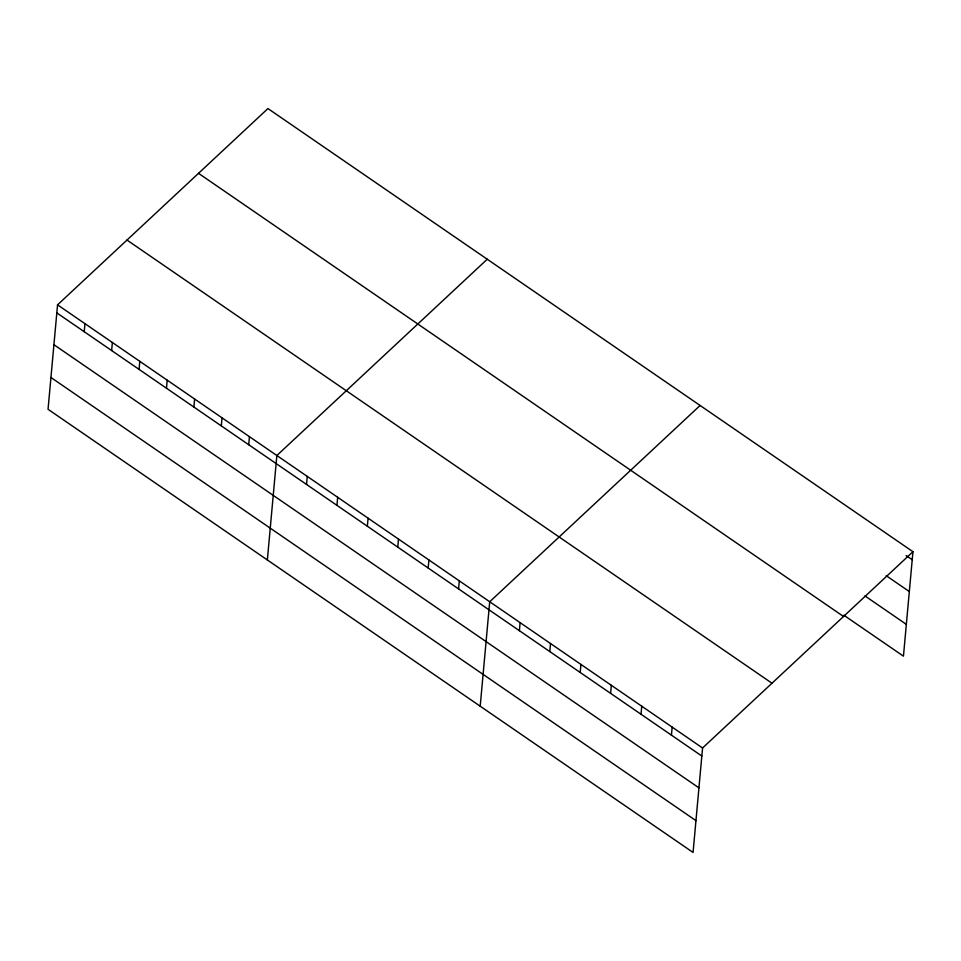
<?xml version="1.0" encoding="UTF-8"?>
<svg xmlns="http://www.w3.org/2000/svg" width="961" height="961" viewBox="0 0 961 961"><rect width="100%" height="100%" fill="white"/><g stroke="black" fill="none" stroke-linecap="round" stroke-linejoin="round"><path stroke-width="1.44" d="M57.552 304.841L48.05 409.29L693.061 852.443L702.563 747.994L912.95 551.71L267.939 108.557L57.552 304.841L702.563 747.994M84.232 331.713L84.964 323.665M111.644 350.549L112.377 342.5M139.069 369.384L139.789 361.336M166.481 388.208L167.202 380.172M193.894 407.044L194.615 399.007M221.306 425.879L222.039 417.843M248.719 444.715L249.452 436.678M267.35 559.963L276.864 455.514L487.239 259.23M306.535 484.44L307.268 476.404M336.939 505.33L337.671 497.293M367.354 526.22L368.087 518.183M397.758 547.121L398.491 539.073M428.162 568.011L428.894 559.963M458.577 588.901L459.31 580.864M480.2 706.203L489.714 601.754L700.101 405.47M519.384 630.68L520.117 622.644M549.8 651.57L550.521 643.534M580.204 672.472L580.937 664.423M610.607 693.361L611.34 685.313M641.023 714.251L641.744 706.215M671.427 735.141L672.159 727.105M912.95 551.71L903.448 656.159L843.842 615.22M906.139 555.566L912.217 559.746M886.21 575.687L909.322 591.568M864.984 595.94L906.343 624.35M198.519 173.328L843.518 616.481M126.984 240.058L771.995 683.223M56.819 312.878L701.83 756.031M53.924 344.699L698.935 787.852M50.945 377.481L695.956 820.634"/></g></svg>
